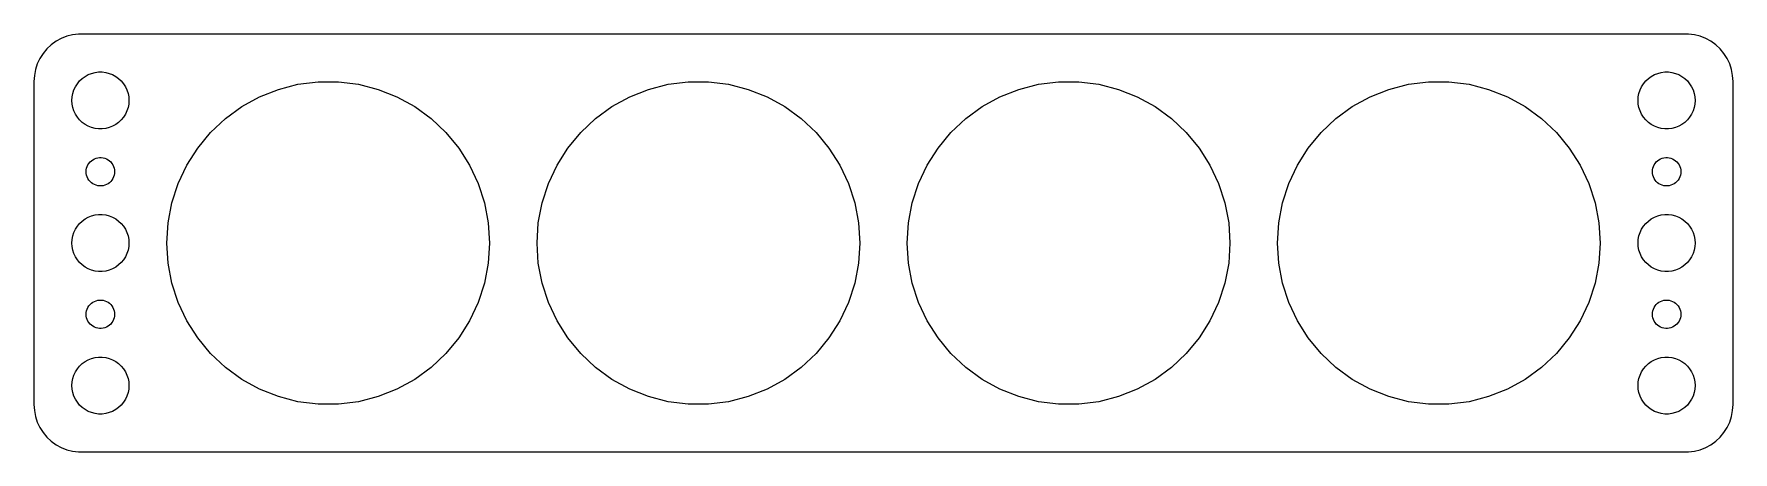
# Model space of a CAD drawing. Header units: metres. Extents: x -90 to 90, y -22 to 22.
import ezdxf

# ---------------------------------------------------------------- set-up
doc = ezdxf.new("R2010")
doc.units = ezdxf.units.M

msp = doc.modelspace()

# ---------------------------------------------------------------- linework, layer by layer
for p, q in [((-86.6289, 21.5241), (-87.1791, 21.2216)), ((-86.0451, 21.7553), (-86.6289, 21.5241)), ((-85.4369, 21.9114), (-86.0451, 21.7553)), ((-84.8139, 21.9901), (-85.4369, 21.9114)), ((84.8139, 21.9901), (-84.8139, 21.9901)), ((85.4369, 21.9114), (84.8139, 21.9901)), ((86.0451, 21.7553), (85.4369, 21.9114)), ((86.6289, 21.5241), (86.0451, 21.7553)), ((87.1791, 21.2216), (86.6289, 21.5241)), ((-88.5451, 19.9389), (-88.8815, 19.4088)), ((-88.1448, 20.4227), (-88.5451, 19.9389)), ((-87.6871, 20.8526), (-88.1448, 20.4227)), ((-87.1791, 21.2216), (-87.6871, 20.8526)), ((87.6871, 20.8526), (87.1791, 21.2216)), ((88.1448, 20.4227), (87.6871, 20.8526)), ((88.5451, 19.9389), (88.1448, 20.4227)), ((88.8815, 19.4088), (88.5451, 19.9389)), ((-89.3429, 18.2434), (-89.4606, 17.6267)), ((-89.1489, 18.8406), (-89.3429, 18.2434)), ((-88.8815, 19.4088), (-89.1489, 18.8406)), ((-83.427, 17.8532), (-83.0621, 17.9469)), ((-83.0621, 17.9469), (-82.6884, 17.9941)), ((-82.6884, 17.9941), (-82.3116, 17.9941)), ((-82.3116, 17.9941), (-81.9379, 17.9469)), ((-81.9379, 17.9469), (-81.573, 17.8532)), ((81.573, 17.8532), (81.9379, 17.9469)), ((81.9379, 17.9469), (82.3116, 17.9941)), ((82.3116, 17.9941), (82.6884, 17.9941)), ((82.6884, 17.9941), (83.0621, 17.9469)), ((83.0621, 17.9469), (83.427, 17.8532)), ((89.1489, 18.8406), (88.8815, 19.4088)), ((89.3429, 18.2434), (89.1489, 18.8406)), ((89.4606, 17.6267), (89.3429, 18.2434)), ((-89.4606, 17.6267), (-89.5, 17)), ((-89.5, 17), (-89.5, -17)), ((-85.2893, 16.1044), (-85.1289, 16.4453)), ((-85.1289, 16.4453), (-84.927, 16.7634)), ((-84.927, 16.7634), (-84.6869, 17.0536)), ((-84.6869, 17.0536), (-84.4123, 17.3115)), ((-84.4123, 17.3115), (-84.1075, 17.533)), ((-84.1075, 17.533), (-83.7773, 17.7145)), ((-83.7773, 17.7145), (-83.427, 17.8532)), ((-81.573, 17.8532), (-81.2227, 17.7145)), ((-81.2227, 17.7145), (-80.8925, 17.533)), ((-80.8925, 17.533), (-80.5877, 17.3115)), ((-80.5877, 17.3115), (-80.3131, 17.0536)), ((-80.3131, 17.0536), (-80.073, 16.7634)), ((-80.073, 16.7634), (-79.8711, 16.4453)), ((-79.8711, 16.4453), (-79.7107, 16.1044)), ((-65.7383, 15.382), (-63.7533, 16.168)), ((-63.7533, 16.168), (-61.6855, 16.6989)), ((-61.6855, 16.6989), (-59.5674, 16.9664)), ((-59.5674, 16.9664), (-57.4326, 16.9664)), ((-57.4326, 16.9664), (-55.3145, 16.6989)), ((-55.3145, 16.6989), (-53.2467, 16.168)), ((-53.2467, 16.168), (-51.2617, 15.382)), ((-26.7382, 15.382), (-24.7533, 16.168)), ((-24.7533, 16.168), (-22.6855, 16.6989)), ((-22.6855, 16.6989), (-20.5674, 16.9664)), ((-20.5674, 16.9664), (-18.4326, 16.9664)), ((-18.4326, 16.9664), (-16.3145, 16.6989)), ((-16.3145, 16.6989), (-14.2467, 16.168)), ((-14.2467, 16.168), (-12.2617, 15.382)), ((12.2617, 15.382), (14.2467, 16.168)), ((14.2467, 16.168), (16.3145, 16.6989)), ((16.3145, 16.6989), (18.4326, 16.9664)), ((18.4326, 16.9664), (20.5674, 16.9664)), ((20.5674, 16.9664), (22.6855, 16.6989)), ((22.6855, 16.6989), (24.7533, 16.168)), ((24.7533, 16.168), (26.7382, 15.382)), ((51.2617, 15.382), (53.2467, 16.168)), ((53.2467, 16.168), (55.3145, 16.6989)), ((55.3145, 16.6989), (57.4326, 16.9664)), ((57.4326, 16.9664), (59.5674, 16.9664)), ((59.5674, 16.9664), (61.6855, 16.6989)), ((61.6855, 16.6989), (63.7533, 16.168)), ((63.7533, 16.168), (65.7383, 15.382)), ((79.7107, 16.1044), (79.8711, 16.4453)), ((79.8711, 16.4453), (80.073, 16.7634)), ((80.073, 16.7634), (80.3131, 17.0536)), ((80.3131, 17.0536), (80.5877, 17.3115)), ((80.5877, 17.3115), (80.8925, 17.533)), ((80.8925, 17.533), (81.2227, 17.7145)), ((81.2227, 17.7145), (81.573, 17.8532)), ((83.427, 17.8532), (83.7773, 17.7145)), ((83.7773, 17.7145), (84.1075, 17.533)), ((84.1075, 17.533), (84.4123, 17.3115)), ((84.4123, 17.3115), (84.6869, 17.0536)), ((84.6869, 17.0536), (84.927, 16.7634)), ((84.927, 16.7634), (85.1289, 16.4453)), ((85.1289, 16.4453), (85.2893, 16.1044)), ((89.5, 17), (89.4606, 17.6267)), ((89.5, -17), (89.5, 17)), ((-85.5, 15), (-85.4763, 15.376)), ((-85.4763, 14.624), (-85.5, 15)), ((-85.4763, 15.376), (-85.4057, 15.7461)), ((-85.4057, 14.2539), (-85.4763, 14.624)), ((-85.4057, 15.7461), (-85.2893, 16.1044)), ((-79.7107, 16.1044), (-79.5943, 15.7461)), ((-79.5943, 15.7461), (-79.5237, 15.376)), ((-79.5237, 14.624), (-79.5943, 14.2539)), ((-79.5237, 15.376), (-79.5, 15)), ((-79.5, 15), (-79.5237, 14.624)), ((-69.3362, 13.0987), (-67.6091, 14.3536)), ((-67.6091, 14.3536), (-65.7383, 15.382)), ((-51.2617, 15.382), (-49.3909, 14.3536)), ((-49.3909, 14.3536), (-47.6638, 13.0987)), ((-30.3362, 13.0987), (-28.6091, 14.3536)), ((-28.6091, 14.3536), (-26.7382, 15.382)), ((-12.2617, 15.382), (-10.3909, 14.3536)), ((-10.3909, 14.3536), (-8.66379, 13.0987)), ((8.66379, 13.0987), (10.3909, 14.3536)), ((10.3909, 14.3536), (12.2617, 15.382)), ((26.7382, 15.382), (28.6091, 14.3536)), ((28.6091, 14.3536), (30.3362, 13.0987)), ((47.6638, 13.0987), (49.3909, 14.3536)), ((49.3909, 14.3536), (51.2617, 15.382)), ((65.7383, 15.382), (67.6091, 14.3536)), ((67.6091, 14.3536), (69.3362, 13.0987)), ((79.5, 15), (79.5237, 15.376)), ((79.5237, 14.624), (79.5, 15)), ((79.5237, 15.376), (79.5943, 15.7461)), ((79.5943, 14.2539), (79.5237, 14.624)), ((79.5943, 15.7461), (79.7107, 16.1044)), ((85.2893, 16.1044), (85.4057, 15.7461)), ((85.4057, 15.7461), (85.4763, 15.376)), ((85.4763, 14.624), (85.4057, 14.2539)), ((85.4763, 15.376), (85.5, 15)), ((85.5, 15), (85.4763, 14.624)), ((-85.2893, 13.8956), (-85.4057, 14.2539)), ((-85.1289, 13.5547), (-85.2893, 13.8956)), ((-84.927, 13.2366), (-85.1289, 13.5547)), ((-84.6869, 12.9464), (-84.927, 13.2366)), ((-84.4123, 12.6884), (-84.6869, 12.9464)), ((-84.1075, 12.467), (-84.4123, 12.6884)), ((-80.5877, 12.6884), (-80.8925, 12.467)), ((-80.3131, 12.9464), (-80.5877, 12.6884)), ((-80.073, 13.2366), (-80.3131, 12.9464)), ((-79.8711, 13.5547), (-80.073, 13.2366)), ((-79.7107, 13.8956), (-79.8711, 13.5547)), ((-79.5943, 14.2539), (-79.7107, 13.8956)), ((-70.8925, 11.6373), (-69.3362, 13.0987)), ((-47.6638, 13.0987), (-46.1075, 11.6373)), ((-31.8925, 11.6373), (-30.3362, 13.0987)), ((-8.66379, 13.0987), (-7.10753, 11.6373)), ((7.10753, 11.6373), (8.66379, 13.0987)), ((30.3362, 13.0987), (31.8925, 11.6373)), ((46.1075, 11.6373), (47.6638, 13.0987)), ((69.3362, 13.0987), (70.8925, 11.6373)), ((79.7107, 13.8956), (79.5943, 14.2539)), ((79.8711, 13.5547), (79.7107, 13.8956)), ((80.073, 13.2366), (79.8711, 13.5547)), ((80.3131, 12.9464), (80.073, 13.2366)), ((80.5877, 12.6884), (80.3131, 12.9464)), ((80.8925, 12.467), (80.5877, 12.6884)), ((84.4123, 12.6884), (84.1075, 12.467)), ((84.6869, 12.9464), (84.4123, 12.6884)), ((84.927, 13.2366), (84.6869, 12.9464)), ((85.1289, 13.5547), (84.927, 13.2366)), ((85.2893, 13.8956), (85.1289, 13.5547)), ((85.4057, 14.2539), (85.2893, 13.8956)), ((-83.7773, 12.2855), (-84.1075, 12.467)), ((-83.427, 12.1468), (-83.7773, 12.2855)), ((-83.0621, 12.0531), (-83.427, 12.1468)), ((-82.6884, 12.0059), (-83.0621, 12.0531)), ((-82.3116, 12.0059), (-82.6884, 12.0059)), ((-81.9379, 12.0531), (-82.3116, 12.0059)), ((-81.573, 12.1468), (-81.9379, 12.0531)), ((-81.2227, 12.2855), (-81.573, 12.1468)), ((-80.8925, 12.467), (-81.2227, 12.2855)), ((-72.2533, 9.99234), (-70.8925, 11.6373)), ((-46.1075, 11.6373), (-44.7467, 9.99234)), ((-33.2533, 9.99234), (-31.8925, 11.6373)), ((-7.10753, 11.6373), (-5.7467, 9.99234)), ((5.7467, 9.99234), (7.10753, 11.6373)), ((31.8925, 11.6373), (33.2533, 9.99234)), ((44.7467, 9.99234), (46.1075, 11.6373)), ((70.8925, 11.6373), (72.2533, 9.99234)), ((81.2227, 12.2855), (80.8925, 12.467)), ((81.573, 12.1468), (81.2227, 12.2855)), ((81.9379, 12.0531), (81.573, 12.1468)), ((82.3116, 12.0059), (81.9379, 12.0531)), ((82.6884, 12.0059), (82.3116, 12.0059)), ((83.0621, 12.0531), (82.6884, 12.0059)), ((83.427, 12.1468), (83.0621, 12.0531)), ((83.7773, 12.2855), (83.427, 12.1468)), ((84.1075, 12.467), (83.7773, 12.2855)), ((-82.9635, 8.92657), (-82.7811, 8.97342)), ((-82.7811, 8.97342), (-82.5942, 8.99704)), ((-82.5942, 8.99704), (-82.4058, 8.99704)), ((-82.4058, 8.99704), (-82.2189, 8.97342)), ((-82.2189, 8.97342), (-82.0365, 8.92657)), ((-73.3972, 8.1898), (-72.2533, 9.99234)), ((-44.7467, 9.99234), (-43.6028, 8.1898)), ((-34.3972, 8.1898), (-33.2533, 9.99234)), ((-5.7467, 9.99234), (-4.60278, 8.1898)), ((4.60278, 8.1898), (5.7467, 9.99234)), ((33.2533, 9.99234), (34.3972, 8.1898)), ((43.6028, 8.1898), (44.7467, 9.99234)), ((72.2533, 9.99234), (73.3972, 8.1898)), ((82.0365, 8.92657), (82.2189, 8.97342)), ((82.2189, 8.97342), (82.4058, 8.99704)), ((82.4058, 8.99704), (82.5942, 8.99704)), ((82.5942, 8.99704), (82.7811, 8.97342)), ((82.7811, 8.97342), (82.9635, 8.92657)), ((-84, 7.5), (-83.9882, 7.68799)), ((-83.9882, 7.312), (-84, 7.5)), ((-83.9882, 7.68799), (-83.9529, 7.87303)), ((-83.9529, 7.12695), (-83.9882, 7.312)), ((-83.9529, 7.87303), (-83.8947, 8.05219)), ((-83.8947, 8.05219), (-83.8145, 8.22263)), ((-83.8145, 8.22263), (-83.7135, 8.38167)), ((-83.7135, 8.38167), (-83.5934, 8.52681)), ((-83.5934, 8.52681), (-83.4561, 8.65576)), ((-83.4561, 8.65576), (-83.3037, 8.76648)), ((-83.3037, 8.76648), (-83.1387, 8.85724)), ((-83.1387, 8.85724), (-82.9635, 8.92657)), ((-82.0365, 8.92657), (-81.8613, 8.85724)), ((-81.8613, 8.85724), (-81.6963, 8.76648)), ((-81.6963, 8.76648), (-81.5439, 8.65576)), ((-81.5439, 8.65576), (-81.4065, 8.52681)), ((-81.4065, 8.52681), (-81.2865, 8.38167)), ((-81.2865, 8.38167), (-81.1855, 8.22263)), ((-81.1855, 8.22263), (-81.1053, 8.05219)), ((-81.1053, 8.05219), (-81.0471, 7.87303)), ((-81.0471, 7.87303), (-81.0118, 7.68799)), ((-81.0118, 7.312), (-81.0471, 7.12695)), ((-81.0118, 7.68799), (-81, 7.5)), ((-81, 7.5), (-81.0118, 7.312)), ((-74.3062, 6.2581), (-73.3972, 8.1898)), ((-43.6028, 8.1898), (-42.6938, 6.2581)), ((-35.3062, 6.2581), (-34.3972, 8.1898)), ((-4.60278, 8.1898), (-3.69379, 6.2581)), ((3.69379, 6.2581), (4.60278, 8.1898)), ((34.3972, 8.1898), (35.3062, 6.2581)), ((42.6938, 6.2581), (43.6028, 8.1898)), ((73.3972, 8.1898), (74.3062, 6.2581)), ((81, 7.5), (81.0118, 7.68799)), ((81.0118, 7.312), (81, 7.5)), ((81.0118, 7.68799), (81.0471, 7.87303)), ((81.0471, 7.12695), (81.0118, 7.312)), ((81.0471, 7.87303), (81.1053, 8.05219)), ((81.1053, 8.05219), (81.1855, 8.22263)), ((81.1855, 8.22263), (81.2865, 8.38167)), ((81.2865, 8.38167), (81.4065, 8.52681)), ((81.4065, 8.52681), (81.5439, 8.65576)), ((81.5439, 8.65576), (81.6963, 8.76648)), ((81.6963, 8.76648), (81.8613, 8.85724)), ((81.8613, 8.85724), (82.0365, 8.92657)), ((82.9635, 8.92657), (83.1387, 8.85724)), ((83.1387, 8.85724), (83.3037, 8.76648)), ((83.3037, 8.76648), (83.4561, 8.65576)), ((83.4561, 8.65576), (83.5934, 8.52681)), ((83.5934, 8.52681), (83.7135, 8.38167)), ((83.7135, 8.38167), (83.8145, 8.22263)), ((83.8145, 8.22263), (83.8947, 8.05219)), ((83.8947, 8.05219), (83.9529, 7.87303)), ((83.9529, 7.87303), (83.9882, 7.68799)), ((83.9882, 7.312), (83.9529, 7.12695)), ((83.9882, 7.68799), (84, 7.5)), ((84, 7.5), (83.9882, 7.312)), ((-83.8947, 6.9478), (-83.9529, 7.12695)), ((-83.8145, 6.77736), (-83.8947, 6.9478)), ((-83.7135, 6.61832), (-83.8145, 6.77736)), ((-83.5934, 6.47318), (-83.7135, 6.61832)), ((-83.4561, 6.34422), (-83.5934, 6.47318)), ((-83.3037, 6.23351), (-83.4561, 6.34422)), ((-83.1387, 6.14275), (-83.3037, 6.23351)), ((-82.9635, 6.07341), (-83.1387, 6.14275)), ((-82.7811, 6.02657), (-82.9635, 6.07341)), ((-82.5942, 6.00294), (-82.7811, 6.02657)), ((-82.4058, 6.00294), (-82.5942, 6.00294)), ((-82.2189, 6.02657), (-82.4058, 6.00294)), ((-82.0365, 6.07341), (-82.2189, 6.02657)), ((-81.8613, 6.14275), (-82.0365, 6.07341)), ((-81.6963, 6.23351), (-81.8613, 6.14275)), ((-81.5439, 6.34422), (-81.6963, 6.23351)), ((-81.4065, 6.47318), (-81.5439, 6.34422)), ((-81.2865, 6.61832), (-81.4065, 6.47318)), ((-81.1855, 6.77736), (-81.2865, 6.61832)), ((-81.1053, 6.9478), (-81.1855, 6.77736)), ((-81.0471, 7.12695), (-81.1053, 6.9478)), ((-74.9659, 4.22772), (-74.3062, 6.2581)), ((-42.6938, 6.2581), (-42.0341, 4.22772)), ((-35.9659, 4.22772), (-35.3062, 6.2581)), ((-3.69379, 6.2581), (-3.03407, 4.22772)), ((3.03407, 4.22772), (3.69379, 6.2581)), ((35.3062, 6.2581), (35.9659, 4.22772)), ((42.0341, 4.22772), (42.6938, 6.2581)), ((74.3062, 6.2581), (74.9659, 4.22772)), ((81.1053, 6.9478), (81.0471, 7.12695)), ((81.1855, 6.77736), (81.1053, 6.9478)), ((81.2865, 6.61832), (81.1855, 6.77736)), ((81.4065, 6.47318), (81.2865, 6.61832)), ((81.5439, 6.34422), (81.4065, 6.47318)), ((81.6963, 6.23351), (81.5439, 6.34422)), ((81.8613, 6.14275), (81.6963, 6.23351)), ((82.0365, 6.07341), (81.8613, 6.14275)), ((82.2189, 6.02657), (82.0365, 6.07341)), ((82.4058, 6.00294), (82.2189, 6.02657)), ((82.5942, 6.00294), (82.4058, 6.00294)), ((82.7811, 6.02657), (82.5942, 6.00294)), ((82.9635, 6.07341), (82.7811, 6.02657)), ((83.1387, 6.14275), (82.9635, 6.07341)), ((83.3037, 6.23351), (83.1387, 6.14275)), ((83.4561, 6.34422), (83.3037, 6.23351)), ((83.5934, 6.47318), (83.4561, 6.34422)), ((83.7135, 6.61832), (83.5934, 6.47318)), ((83.8145, 6.77736), (83.7135, 6.61832)), ((83.8947, 6.9478), (83.8145, 6.77736)), ((83.9529, 7.12695), (83.8947, 6.9478)), ((-75.366, 2.13066), (-74.9659, 4.22772)), ((-42.0341, 4.22772), (-41.634, 2.13066)), ((-36.366, 2.13066), (-35.9659, 4.22772)), ((-3.03407, 4.22772), (-2.63405, 2.13066)), ((2.63405, 2.13066), (3.03407, 4.22772)), ((35.9659, 4.22772), (36.366, 2.13066)), ((41.634, 2.13066), (42.0341, 4.22772)), ((74.9659, 4.22772), (75.366, 2.13066)), ((-84.927, 1.76335), (-84.6869, 2.05363)), ((-84.6869, 2.05363), (-84.4123, 2.31154)), ((-84.4123, 2.31154), (-84.1075, 2.53297)), ((-84.1075, 2.53297), (-83.7773, 2.71448)), ((-83.7773, 2.71448), (-83.427, 2.85316)), ((-83.427, 2.85316), (-83.0621, 2.94685)), ((-83.0621, 2.94685), (-82.6884, 2.99408)), ((-82.6884, 2.99408), (-82.3116, 2.99408)), ((-82.3116, 2.99408), (-81.9379, 2.94685)), ((-81.9379, 2.94685), (-81.573, 2.85316)), ((-81.573, 2.85316), (-81.2227, 2.71448)), ((-81.2227, 2.71448), (-80.8925, 2.53297)), ((-80.8925, 2.53297), (-80.5877, 2.31154)), ((-80.5877, 2.31154), (-80.3131, 2.05363)), ((-80.3131, 2.05363), (-80.073, 1.76335)), ((-75.5, 0), (-75.366, 2.13066)), ((-41.634, 2.13066), (-41.5, 0)), ((-36.5, 0), (-36.366, 2.13066)), ((-2.63405, 2.13066), (-2.5, 0)), ((2.5, 0), (2.63405, 2.13066)), ((36.366, 2.13066), (36.5, 0)), ((41.5, 0), (41.634, 2.13066)), ((75.366, 2.13066), (75.5, 0)), ((80.073, 1.76335), (80.3131, 2.05363)), ((80.3131, 2.05363), (80.5877, 2.31154)), ((80.5877, 2.31154), (80.8925, 2.53297)), ((80.8925, 2.53297), (81.2227, 2.71448)), ((81.2227, 2.71448), (81.573, 2.85316)), ((81.573, 2.85316), (81.9379, 2.94685)), ((81.9379, 2.94685), (82.3116, 2.99408)), ((82.3116, 2.99408), (82.6884, 2.99408)), ((82.6884, 2.99408), (83.0621, 2.94685)), ((83.0621, 2.94685), (83.427, 2.85316)), ((83.427, 2.85316), (83.7773, 2.71448)), ((83.7773, 2.71448), (84.1075, 2.53297)), ((84.1075, 2.53297), (84.4123, 2.31154)), ((84.4123, 2.31154), (84.6869, 2.05363)), ((84.6869, 2.05363), (84.927, 1.76335)), ((-85.5, 0), (-85.4763, 0.37599)), ((-85.4763, -0.37599), (-85.5, 0)), ((-85.4763, 0.37599), (-85.4057, 0.74606)), ((-85.4057, 0.74606), (-85.2893, 1.10437)), ((-85.2893, 1.10437), (-85.1289, 1.44525)), ((-85.1289, 1.44525), (-84.927, 1.76335)), ((-80.073, 1.76335), (-79.8711, 1.44525)), ((-79.8711, 1.44525), (-79.7107, 1.10437)), ((-79.7107, 1.10437), (-79.5943, 0.74606)), ((-79.5943, 0.74606), (-79.5237, 0.37599)), ((-79.5237, 0.37599), (-79.5, 0)), ((-79.5, 0), (-79.5237, -0.37599)), ((-75.366, -2.13066), (-75.5, 0)), ((-41.5, 0), (-41.634, -2.13066)), ((-36.366, -2.13066), (-36.5, 0)), ((-2.5, 0), (-2.63405, -2.13066)), ((2.63405, -2.13066), (2.5, 0)), ((36.5, 0), (36.366, -2.13066)), ((41.634, -2.13066), (41.5, 0)), ((75.5, 0), (75.366, -2.13066)), ((79.5, 0), (79.5237, 0.37599)), ((79.5237, -0.37599), (79.5, 0)), ((79.5237, 0.37599), (79.5943, 0.74606)), ((79.5943, 0.74606), (79.7107, 1.10437)), ((79.7107, 1.10437), (79.8711, 1.44525)), ((79.8711, 1.44525), (80.073, 1.76335)), ((84.927, 1.76335), (85.1289, 1.44525)), ((85.1289, 1.44525), (85.2893, 1.10437)), ((85.2893, 1.10437), (85.4057, 0.74606)), ((85.4057, 0.74606), (85.4763, 0.37599)), ((85.4763, 0.37599), (85.5, 0)), ((85.5, 0), (85.4763, -0.37599)), ((-85.4057, -0.74606), (-85.4763, -0.37599)), ((-85.2893, -1.10437), (-85.4057, -0.74606)), ((-85.1289, -1.44525), (-85.2893, -1.10437)), ((-84.927, -1.76335), (-85.1289, -1.44525)), ((-84.6869, -2.05363), (-84.927, -1.76335)), ((-80.073, -1.76335), (-80.3131, -2.05363)), ((-79.8711, -1.44525), (-80.073, -1.76335)), ((-79.7107, -1.10437), (-79.8711, -1.44525)), ((-79.5943, -0.74606), (-79.7107, -1.10437)), ((-79.5237, -0.37599), (-79.5943, -0.74606)), ((79.5943, -0.74606), (79.5237, -0.37599)), ((79.7107, -1.10437), (79.5943, -0.74606)), ((79.8711, -1.44525), (79.7107, -1.10437)), ((80.073, -1.76335), (79.8711, -1.44525)), ((80.3131, -2.05363), (80.073, -1.76335)), ((84.927, -1.76335), (84.6869, -2.05363)), ((85.1289, -1.44525), (84.927, -1.76335)), ((85.2893, -1.10437), (85.1289, -1.44525)), ((85.4057, -0.74606), (85.2893, -1.10437)), ((85.4763, -0.37599), (85.4057, -0.74606)), ((-84.4123, -2.31154), (-84.6869, -2.05363)), ((-84.1075, -2.53297), (-84.4123, -2.31154)), ((-83.7773, -2.71448), (-84.1075, -2.53297)), ((-83.427, -2.85316), (-83.7773, -2.71448)), ((-83.0621, -2.94685), (-83.427, -2.85316)), ((-82.6884, -2.99408), (-83.0621, -2.94685)), ((-82.3116, -2.99408), (-82.6884, -2.99408)), ((-81.9379, -2.94685), (-82.3116, -2.99408)), ((-81.573, -2.85316), (-81.9379, -2.94685)), ((-81.2227, -2.71448), (-81.573, -2.85316)), ((-80.8925, -2.53297), (-81.2227, -2.71448)), ((-80.5877, -2.31154), (-80.8925, -2.53297)), ((-80.3131, -2.05363), (-80.5877, -2.31154)), ((-74.9659, -4.22772), (-75.366, -2.13066)), ((-41.634, -2.13066), (-42.0341, -4.22772)), ((-35.9659, -4.22772), (-36.366, -2.13066)), ((-2.63405, -2.13066), (-3.03407, -4.22772)), ((3.03407, -4.22772), (2.63405, -2.13066)), ((36.366, -2.13066), (35.9659, -4.22772)), ((42.0341, -4.22772), (41.634, -2.13066)), ((75.366, -2.13066), (74.9659, -4.22772)), ((80.5877, -2.31154), (80.3131, -2.05363)), ((80.8925, -2.53297), (80.5877, -2.31154)), ((81.2227, -2.71448), (80.8925, -2.53297)), ((81.573, -2.85316), (81.2227, -2.71448)), ((81.9379, -2.94685), (81.573, -2.85316)), ((82.3116, -2.99408), (81.9379, -2.94685)), ((82.6884, -2.99408), (82.3116, -2.99408)), ((83.0621, -2.94685), (82.6884, -2.99408)), ((83.427, -2.85316), (83.0621, -2.94685)), ((83.7773, -2.71448), (83.427, -2.85316)), ((84.1075, -2.53297), (83.7773, -2.71448)), ((84.4123, -2.31154), (84.1075, -2.53297)), ((84.6869, -2.05363), (84.4123, -2.31154)), ((-74.3062, -6.2581), (-74.9659, -4.22772)), ((-42.0341, -4.22772), (-42.6938, -6.2581)), ((-35.3062, -6.2581), (-35.9659, -4.22772)), ((-3.03407, -4.22772), (-3.69379, -6.2581)), ((3.69379, -6.2581), (3.03407, -4.22772)), ((35.9659, -4.22772), (35.3062, -6.2581)), ((42.6938, -6.2581), (42.0341, -4.22772)), ((74.9659, -4.22772), (74.3062, -6.2581)), ((-83.9882, -7.312), (-83.9529, -7.12695)), ((-83.9529, -7.12695), (-83.8947, -6.9478)), ((-83.8947, -6.9478), (-83.8145, -6.77736)), ((-83.8145, -6.77736), (-83.7135, -6.61832)), ((-83.7135, -6.61832), (-83.5934, -6.47318)), ((-83.5934, -6.47318), (-83.4561, -6.34422)), ((-83.4561, -6.34422), (-83.3037, -6.23351)), ((-83.3037, -6.23351), (-83.1387, -6.14275)), ((-83.1387, -6.14275), (-82.9635, -6.07341)), ((-82.9635, -6.07341), (-82.7811, -6.02657)), ((-82.7811, -6.02657), (-82.5942, -6.00294)), ((-82.5942, -6.00294), (-82.4058, -6.00294)), ((-82.4058, -6.00294), (-82.2189, -6.02657)), ((-82.2189, -6.02657), (-82.0365, -6.07341)), ((-82.0365, -6.07341), (-81.8613, -6.14275)), ((-81.8613, -6.14275), (-81.6963, -6.23351)), ((-81.6963, -6.23351), (-81.5439, -6.34422)), ((-81.5439, -6.34422), (-81.4065, -6.47318)), ((-81.4065, -6.47318), (-81.2865, -6.61832)), ((-81.2865, -6.61832), (-81.1855, -6.77736)), ((-81.1855, -6.77736), (-81.1053, -6.9478)), ((-81.1053, -6.9478), (-81.0471, -7.12695)), ((-81.0471, -7.12695), (-81.0118, -7.312)), ((-73.3972, -8.1898), (-74.3062, -6.2581)), ((-42.6938, -6.2581), (-43.6028, -8.1898)), ((-34.3972, -8.1898), (-35.3062, -6.2581)), ((-3.69379, -6.2581), (-4.60278, -8.1898)), ((4.60278, -8.1898), (3.69379, -6.2581)), ((35.3062, -6.2581), (34.3972, -8.1898)), ((43.6028, -8.1898), (42.6938, -6.2581)), ((74.3062, -6.2581), (73.3972, -8.1898)), ((81.0118, -7.312), (81.0471, -7.12695)), ((81.0471, -7.12695), (81.1053, -6.9478)), ((81.1053, -6.9478), (81.1855, -6.77736)), ((81.1855, -6.77736), (81.2865, -6.61832)), ((81.2865, -6.61832), (81.4065, -6.47318)), ((81.4065, -6.47318), (81.5439, -6.34422)), ((81.5439, -6.34422), (81.6963, -6.23351)), ((81.6963, -6.23351), (81.8613, -6.14275)), ((81.8613, -6.14275), (82.0365, -6.07341)), ((82.0365, -6.07341), (82.2189, -6.02657)), ((82.2189, -6.02657), (82.4058, -6.00294)), ((82.4058, -6.00294), (82.5942, -6.00294)), ((82.5942, -6.00294), (82.7811, -6.02657)), ((82.7811, -6.02657), (82.9635, -6.07341)), ((82.9635, -6.07341), (83.1387, -6.14275)), ((83.1387, -6.14275), (83.3037, -6.23351)), ((83.3037, -6.23351), (83.4561, -6.34422)), ((83.4561, -6.34422), (83.5934, -6.47318)), ((83.5934, -6.47318), (83.7135, -6.61832)), ((83.7135, -6.61832), (83.8145, -6.77736)), ((83.8145, -6.77736), (83.8947, -6.9478)), ((83.8947, -6.9478), (83.9529, -7.12695)), ((83.9529, -7.12695), (83.9882, -7.312)), ((-84, -7.5), (-83.9882, -7.312)), ((-83.9882, -7.68799), (-84, -7.5)), ((-83.9529, -7.87303), (-83.9882, -7.68799)), ((-83.8947, -8.05219), (-83.9529, -7.87303)), ((-83.8145, -8.22263), (-83.8947, -8.05219)), ((-83.7135, -8.38167), (-83.8145, -8.22263)), ((-83.5934, -8.52681), (-83.7135, -8.38167)), ((-83.4561, -8.65576), (-83.5934, -8.52681)), ((-83.3037, -8.76648), (-83.4561, -8.65576)), ((-83.1387, -8.85724), (-83.3037, -8.76648)), ((-82.9635, -8.92657), (-83.1387, -8.85724)), ((-82.7811, -8.97342), (-82.9635, -8.92657)), ((-82.0365, -8.92657), (-82.2189, -8.97342)), ((-81.8613, -8.85724), (-82.0365, -8.92657)), ((-81.6963, -8.76648), (-81.8613, -8.85724)), ((-81.5439, -8.65576), (-81.6963, -8.76648)), ((-81.4065, -8.52681), (-81.5439, -8.65576)), ((-81.2865, -8.38167), (-81.4065, -8.52681)), ((-81.1855, -8.22263), (-81.2865, -8.38167)), ((-81.1053, -8.05219), (-81.1855, -8.22263)), ((-81.0471, -7.87303), (-81.1053, -8.05219)), ((-81.0118, -7.68799), (-81.0471, -7.87303)), ((-81.0118, -7.312), (-81, -7.5)), ((-81, -7.5), (-81.0118, -7.68799)), ((-72.2533, -9.99234), (-73.3972, -8.1898)), ((-43.6028, -8.1898), (-44.7467, -9.99234)), ((-33.2533, -9.99234), (-34.3972, -8.1898)), ((-4.60278, -8.1898), (-5.7467, -9.99234)), ((5.7467, -9.99234), (4.60278, -8.1898)), ((34.3972, -8.1898), (33.2533, -9.99234)), ((44.7467, -9.99234), (43.6028, -8.1898)), ((73.3972, -8.1898), (72.2533, -9.99234)), ((81, -7.5), (81.0118, -7.312)), ((81.0118, -7.68799), (81, -7.5)), ((81.0471, -7.87303), (81.0118, -7.68799)), ((81.1053, -8.05219), (81.0471, -7.87303)), ((81.1855, -8.22263), (81.1053, -8.05219)), ((81.2865, -8.38167), (81.1855, -8.22263)), ((81.4065, -8.52681), (81.2865, -8.38167)), ((81.5439, -8.65576), (81.4065, -8.52681)), ((81.6963, -8.76648), (81.5439, -8.65576)), ((81.8613, -8.85724), (81.6963, -8.76648)), ((82.0365, -8.92657), (81.8613, -8.85724)), ((82.2189, -8.97342), (82.0365, -8.92657)), ((82.9635, -8.92657), (82.7811, -8.97342)), ((83.1387, -8.85724), (82.9635, -8.92657)), ((83.3037, -8.76648), (83.1387, -8.85724)), ((83.4561, -8.65576), (83.3037, -8.76648)), ((83.5934, -8.52681), (83.4561, -8.65576)), ((83.7135, -8.38167), (83.5934, -8.52681)), ((83.8145, -8.22263), (83.7135, -8.38167)), ((83.8947, -8.05219), (83.8145, -8.22263)), ((83.9529, -7.87303), (83.8947, -8.05219)), ((83.9882, -7.68799), (83.9529, -7.87303)), ((83.9882, -7.312), (84, -7.5)), ((84, -7.5), (83.9882, -7.68799)), ((-82.5942, -8.99704), (-82.7811, -8.97342)), ((-82.4058, -8.99704), (-82.5942, -8.99704)), ((-82.2189, -8.97342), (-82.4058, -8.99704)), ((-70.8925, -11.6373), (-72.2533, -9.99234)), ((-44.7467, -9.99234), (-46.1075, -11.6373)), ((-31.8925, -11.6373), (-33.2533, -9.99234)), ((-5.7467, -9.99234), (-7.10753, -11.6373)), ((7.10753, -11.6373), (5.7467, -9.99234)), ((33.2533, -9.99234), (31.8925, -11.6373)), ((46.1075, -11.6373), (44.7467, -9.99234)), ((72.2533, -9.99234), (70.8925, -11.6373)), ((82.4058, -8.99704), (82.2189, -8.97342)), ((82.5942, -8.99704), (82.4058, -8.99704)), ((82.7811, -8.97342), (82.5942, -8.99704)), ((-84.4123, -12.6884), (-84.1075, -12.467)), ((-84.1075, -12.467), (-83.7773, -12.2855)), ((-83.7773, -12.2855), (-83.427, -12.1468)), ((-83.427, -12.1468), (-83.0621, -12.0531)), ((-83.0621, -12.0531), (-82.6884, -12.0059)), ((-82.6884, -12.0059), (-82.3116, -12.0059)), ((-82.3116, -12.0059), (-81.9379, -12.0531)), ((-81.9379, -12.0531), (-81.573, -12.1468)), ((-81.573, -12.1468), (-81.2227, -12.2855)), ((-81.2227, -12.2855), (-80.8925, -12.467)), ((-80.8925, -12.467), (-80.5877, -12.6884)), ((-69.3362, -13.0987), (-70.8925, -11.6373)), ((-46.1075, -11.6373), (-47.6638, -13.0987)), ((-30.3362, -13.0987), (-31.8925, -11.6373)), ((-7.10753, -11.6373), (-8.66379, -13.0987)), ((8.66379, -13.0987), (7.10753, -11.6373)), ((31.8925, -11.6373), (30.3362, -13.0987)), ((47.6638, -13.0987), (46.1075, -11.6373)), ((70.8925, -11.6373), (69.3362, -13.0987)), ((80.5877, -12.6884), (80.8925, -12.467)), ((80.8925, -12.467), (81.2227, -12.2855)), ((81.2227, -12.2855), (81.573, -12.1468)), ((81.573, -12.1468), (81.9379, -12.0531)), ((81.9379, -12.0531), (82.3116, -12.0059)), ((82.3116, -12.0059), (82.6884, -12.0059)), ((82.6884, -12.0059), (83.0621, -12.0531)), ((83.0621, -12.0531), (83.427, -12.1468)), ((83.427, -12.1468), (83.7773, -12.2855)), ((83.7773, -12.2855), (84.1075, -12.467)), ((84.1075, -12.467), (84.4123, -12.6884)), ((-85.4763, -14.624), (-85.4057, -14.2539)), ((-85.4057, -14.2539), (-85.2893, -13.8956)), ((-85.2893, -13.8956), (-85.1289, -13.5547)), ((-85.1289, -13.5547), (-84.927, -13.2366)), ((-84.927, -13.2366), (-84.6869, -12.9464)), ((-84.6869, -12.9464), (-84.4123, -12.6884)), ((-80.5877, -12.6884), (-80.3131, -12.9464)), ((-80.3131, -12.9464), (-80.073, -13.2366)), ((-80.073, -13.2366), (-79.8711, -13.5547)), ((-79.8711, -13.5547), (-79.7107, -13.8956)), ((-79.7107, -13.8956), (-79.5943, -14.2539)), ((-79.5943, -14.2539), (-79.5237, -14.624)), ((-67.6091, -14.3536), (-69.3362, -13.0987)), ((-47.6638, -13.0987), (-49.3909, -14.3536)), ((-28.6091, -14.3536), (-30.3362, -13.0987)), ((-8.66379, -13.0987), (-10.3909, -14.3536)), ((10.3909, -14.3536), (8.66379, -13.0987)), ((30.3362, -13.0987), (28.6091, -14.3536)), ((49.3909, -14.3536), (47.6638, -13.0987)), ((69.3362, -13.0987), (67.6091, -14.3536)), ((79.5237, -14.624), (79.5943, -14.2539)), ((79.5943, -14.2539), (79.7107, -13.8956)), ((79.7107, -13.8956), (79.8711, -13.5547)), ((79.8711, -13.5547), (80.073, -13.2366)), ((80.073, -13.2366), (80.3131, -12.9464)), ((80.3131, -12.9464), (80.5877, -12.6884)), ((84.4123, -12.6884), (84.6869, -12.9464)), ((84.6869, -12.9464), (84.927, -13.2366)), ((84.927, -13.2366), (85.1289, -13.5547)), ((85.1289, -13.5547), (85.2893, -13.8956)), ((85.2893, -13.8956), (85.4057, -14.2539)), ((85.4057, -14.2539), (85.4763, -14.624)), ((-85.5, -15), (-85.4763, -14.624)), ((-85.4763, -15.376), (-85.5, -15)), ((-85.4057, -15.7461), (-85.4763, -15.376)), ((-85.2893, -16.1044), (-85.4057, -15.7461)), ((-85.1289, -16.4453), (-85.2893, -16.1044)), ((-79.7107, -16.1044), (-79.8711, -16.4453)), ((-79.5943, -15.7461), (-79.7107, -16.1044)), ((-79.5237, -15.376), (-79.5943, -15.7461)), ((-79.5237, -14.624), (-79.5, -15)), ((-79.5, -15), (-79.5237, -15.376)), ((-65.7383, -15.382), (-67.6091, -14.3536)), ((-63.7533, -16.168), (-65.7383, -15.382)), ((-51.2617, -15.382), (-53.2467, -16.168)), ((-49.3909, -14.3536), (-51.2617, -15.382)), ((-26.7382, -15.382), (-28.6091, -14.3536)), ((-24.7533, -16.168), (-26.7382, -15.382)), ((-12.2617, -15.382), (-14.2467, -16.168)), ((-10.3909, -14.3536), (-12.2617, -15.382)), ((12.2617, -15.382), (10.3909, -14.3536)), ((14.2467, -16.168), (12.2617, -15.382)), ((26.7382, -15.382), (24.7533, -16.168)), ((28.6091, -14.3536), (26.7382, -15.382)), ((51.2617, -15.382), (49.3909, -14.3536)), ((53.2467, -16.168), (51.2617, -15.382)), ((65.7383, -15.382), (63.7533, -16.168)), ((67.6091, -14.3536), (65.7383, -15.382)), ((79.5, -15), (79.5237, -14.624)), ((79.5237, -15.376), (79.5, -15)), ((79.5943, -15.7461), (79.5237, -15.376)), ((79.7107, -16.1044), (79.5943, -15.7461)), ((79.8711, -16.4453), (79.7107, -16.1044)), ((85.2893, -16.1044), (85.1289, -16.4453)), ((85.4057, -15.7461), (85.2893, -16.1044)), ((85.4763, -15.376), (85.4057, -15.7461)), ((85.4763, -14.624), (85.5, -15)), ((85.5, -15), (85.4763, -15.376)), ((-89.5, -17), (-89.4606, -17.6267)), ((-89.4606, -17.6267), (-89.3429, -18.2434)), ((-84.927, -16.7634), (-85.1289, -16.4453)), ((-84.6869, -17.0536), (-84.927, -16.7634)), ((-84.4123, -17.3115), (-84.6869, -17.0536)), ((-84.1075, -17.533), (-84.4123, -17.3115)), ((-83.7773, -17.7145), (-84.1075, -17.533)), ((-83.427, -17.8532), (-83.7773, -17.7145)), ((-83.0621, -17.9469), (-83.427, -17.8532)), ((-81.573, -17.8532), (-81.9379, -17.9469)), ((-81.2227, -17.7145), (-81.573, -17.8532)), ((-80.8925, -17.533), (-81.2227, -17.7145)), ((-80.5877, -17.3115), (-80.8925, -17.533)), ((-80.3131, -17.0536), (-80.5877, -17.3115)), ((-80.073, -16.7634), (-80.3131, -17.0536)), ((-79.8711, -16.4453), (-80.073, -16.7634)), ((-61.6855, -16.6989), (-63.7533, -16.168)), ((-59.5674, -16.9664), (-61.6855, -16.6989)), ((-57.4326, -16.9664), (-59.5674, -16.9664)), ((-55.3145, -16.6989), (-57.4326, -16.9664)), ((-53.2467, -16.168), (-55.3145, -16.6989)), ((-22.6855, -16.6989), (-24.7533, -16.168)), ((-20.5674, -16.9664), (-22.6855, -16.6989)), ((-18.4326, -16.9664), (-20.5674, -16.9664)), ((-16.3145, -16.6989), (-18.4326, -16.9664)), ((-14.2467, -16.168), (-16.3145, -16.6989)), ((16.3145, -16.6989), (14.2467, -16.168)), ((18.4326, -16.9664), (16.3145, -16.6989)), ((20.5674, -16.9664), (18.4326, -16.9664)), ((22.6855, -16.6989), (20.5674, -16.9664)), ((24.7533, -16.168), (22.6855, -16.6989)), ((55.3145, -16.6989), (53.2467, -16.168)), ((57.4326, -16.9664), (55.3145, -16.6989)), ((59.5674, -16.9664), (57.4326, -16.9664)), ((61.6855, -16.6989), (59.5674, -16.9664)), ((63.7533, -16.168), (61.6855, -16.6989)), ((80.073, -16.7634), (79.8711, -16.4453)), ((80.3131, -17.0536), (80.073, -16.7634)), ((80.5877, -17.3115), (80.3131, -17.0536)), ((80.8925, -17.533), (80.5877, -17.3115)), ((81.2227, -17.7145), (80.8925, -17.533)), ((81.573, -17.8532), (81.2227, -17.7145)), ((81.9379, -17.9469), (81.573, -17.8532)), ((83.427, -17.8532), (83.0621, -17.9469)), ((83.7773, -17.7145), (83.427, -17.8532)), ((84.1075, -17.533), (83.7773, -17.7145)), ((84.4123, -17.3115), (84.1075, -17.533)), ((84.6869, -17.0536), (84.4123, -17.3115)), ((84.927, -16.7634), (84.6869, -17.0536)), ((85.1289, -16.4453), (84.927, -16.7634)), ((89.3429, -18.2434), (89.4606, -17.6267)), ((89.4606, -17.6267), (89.5, -17)), ((-89.3429, -18.2434), (-89.1489, -18.8406)), ((-89.1489, -18.8406), (-88.8815, -19.4088)), ((-88.8815, -19.4088), (-88.5451, -19.9389)), ((-82.6884, -17.9941), (-83.0621, -17.9469)), ((-82.3116, -17.9941), (-82.6884, -17.9941)), ((-81.9379, -17.9469), (-82.3116, -17.9941)), ((82.3116, -17.9941), (81.9379, -17.9469)), ((82.6884, -17.9941), (82.3116, -17.9941)), ((83.0621, -17.9469), (82.6884, -17.9941)), ((88.5451, -19.9389), (88.8815, -19.4088)), ((88.8815, -19.4088), (89.1489, -18.8406)), ((89.1489, -18.8406), (89.3429, -18.2434)), ((-88.5451, -19.9389), (-88.1448, -20.4227)), ((-88.1448, -20.4227), (-87.6871, -20.8526)), ((-87.6871, -20.8526), (-87.1791, -21.2216)), ((-87.1791, -21.2216), (-86.6289, -21.5241)), ((86.6289, -21.5241), (87.1791, -21.2216)), ((87.1791, -21.2216), (87.6871, -20.8526)), ((87.6871, -20.8526), (88.1448, -20.4227)), ((88.1448, -20.4227), (88.5451, -19.9389)), ((-86.6289, -21.5241), (-86.0451, -21.7553)), ((-86.0451, -21.7553), (-85.4369, -21.9114)), ((-85.4369, -21.9114), (-84.8139, -21.9901)), ((-84.8139, -21.9901), (84.8139, -21.9901)), ((84.8139, -21.9901), (85.4369, -21.9114)), ((85.4369, -21.9114), (86.0451, -21.7553)), ((86.0451, -21.7553), (86.6289, -21.5241))]:
    msp.add_line(p, q)

doc.saveas('drawing.dxf')
